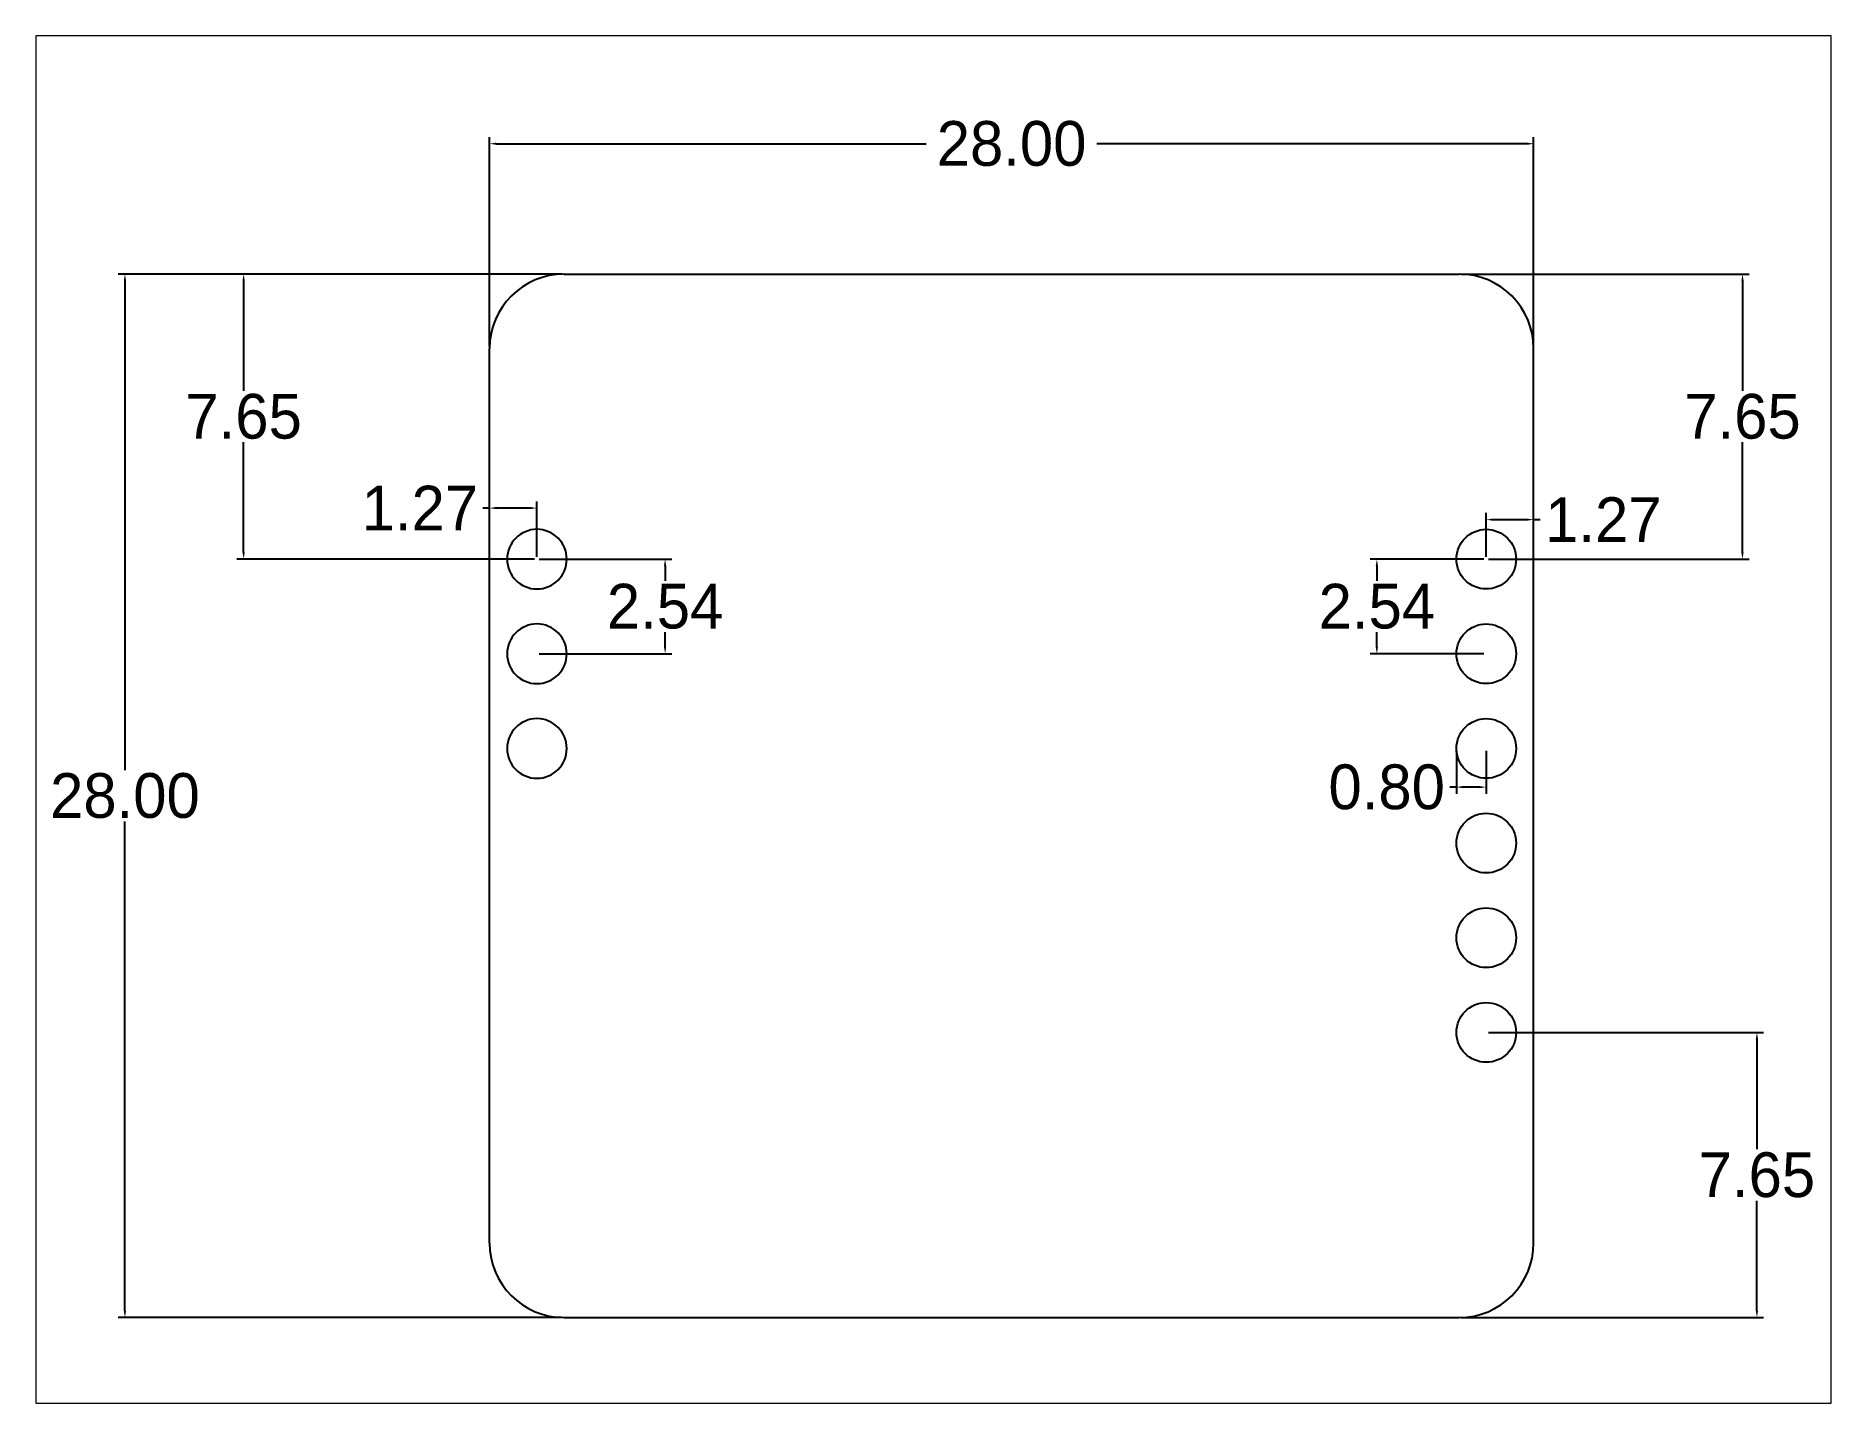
# Paper-space layout 'Layout1' of a CAD drawing. Header units: inches. Extents: x 1.05 to 9.45, y 0.8 to 7.2.
# The model-space entities are those that its viewports show. They can reach past a viewport. Long polylines and large blocks are cut down to what shows.
import ezdxf

# ---------------------------------------------------------------- set-up
doc = ezdxf.new("R2010")
doc.units = ezdxf.units.IN
doc.header["$MEASUREMENT"] = 0
doc.dimstyles.get("Standard").update_dxf_attribs({"dimtxt": 1.2, "dimasz": 0.18, "dimexe": 0.18, "dimexo": 0.0625, "dimgap": 0.09, "dimtad": 0, "dimtih": 1, "dimtoh": 1, "dimzin": 0, "dimdsep": 46, "dimtxsty": 'Standard', "dimcen": 0.09, "dimadec": 0, "dimazin": 0, "dimtm": 1e-09, "dimtfac": 1, "dimtofl": 0, "dimtmove": 0, "dimatfit": 3, "dimfxl": 1, "dimtolj": 1, "dimtzin": 0, "dimarcsym": 0})

# ---------------------------------------------------------------- blocks, each defined once
blk = doc.blocks.new('*U2')
blk.add_circle((5.65, -2), 0.8)
blk = doc.blocks.new('*U3')
at = {"color": 0, "linetype": 'ByBlock', "lineweight": -2, "transparency": 16777216, "rotation": 270}
for p in [(31.543, 27.292), (31.543, 24.752), (31.543, 22.212), (31.543, 19.672), (31.543, 17.132), (31.543, 14.592)]:
    blk.add_blockref('*U2', p, dxfattribs=at)
blk = doc.blocks.new('*U4')
blk.add_circle((5.65, -2), 0.8)
blk = doc.blocks.new('*U5')
at = {"color": 0, "linetype": 'ByBlock', "lineweight": -2, "transparency": 16777216, "rotation": 270}
for p in [(31.543, 27.292), (31.543, 24.752), (31.543, 22.212)]:
    blk.add_blockref('*U4', p, dxfattribs=at)
blk = doc.blocks.new('*D6')
at = {"color": 0, "lineweight": -2, "transparency": 16777216}
for p, q in [((71.724, 21.642), (68.673, 21.642)), ((68.853, 21.462), (68.853, 21.062)), ((68.853, 19.282), (68.853, 19.682)), ((71.724, 19.102), (68.673, 19.102))]:
    blk.add_line(p, q, dxfattribs=at)
at = {"color": 0, "transparency": 16777216}
for points in [[(68.823, 21.462), (68.883, 21.462), (68.853, 21.642)], [(68.823, 19.282), (68.883, 19.282), (68.853, 19.102)]]:
    blk.add_solid(points, dxfattribs=at)
at = {"layer": 'Defpoints', "color": 0, "transparency": 16777216}
for p in [(71.786, 21.642), (68.853, 19.102), (71.786, 19.102)]:
    blk.add_point(p, dxfattribs=at)
at = {"color": 0, "transparency": 16777216, "insert": (68.853, 20.372), "char_height": 1.2, "attachment_point": 5}
blk.add_mtext('\\A1;2.54', dxfattribs=at)
blk = doc.blocks.new('*D7')
at = {"color": 0, "lineweight": -2, "transparency": 16777216}
for p, q in [((46.994, 29.292), (35.095, 29.292)), ((35.275, 29.112), (35.275, 15.982)), ((35.275, 1.472), (35.275, 14.602)), ((46.994, 1.292), (35.095, 1.292))]:
    blk.add_line(p, q, dxfattribs=at)
at = {"color": 0, "transparency": 16777216}
for points in [[(35.245, 29.112), (35.305, 29.112), (35.275, 29.292)], [(35.245, 1.472), (35.305, 1.472), (35.275, 1.292)]]:
    blk.add_solid(points, dxfattribs=at)
at = {"layer": 'Defpoints', "color": 0, "transparency": 16777216}
for p in [(47.056, 29.292), (35.275, 1.292), (47.056, 1.292)]:
    blk.add_point(p, dxfattribs=at)
at = {"color": 0, "transparency": 16777216, "insert": (35.275, 15.292), "char_height": 1.2, "attachment_point": 5}
blk.add_mtext('\\A1;28.00', dxfattribs=at)
blk = doc.blocks.new('*D9')
at = {"color": 0, "lineweight": -2, "transparency": 16777216}
for p, q in [((71.786, 21.704), (71.786, 22.882)), ((71.966, 22.702), (72.876, 22.702)), ((73.056, 21.704), (73.056, 22.882)), ((73.056, 22.702), (73.236, 22.702))]:
    blk.add_line(p, q, dxfattribs=at)
at = {"color": 0, "transparency": 16777216}
for points in [[(71.966, 22.732), (71.966, 22.672), (71.786, 22.702)], [(72.876, 22.732), (72.876, 22.672), (73.056, 22.702)]]:
    blk.add_solid(points, dxfattribs=at)
at = {"layer": 'Defpoints', "color": 0, "transparency": 16777216}
for p in [(73.056, 22.702), (71.786, 21.642), (73.056, 21.642)]:
    blk.add_point(p, dxfattribs=at)
at = {"color": 0, "transparency": 16777216, "insert": (74.926, 22.702), "char_height": 1.2, "attachment_point": 5}
blk.add_mtext('\\A1;1.27', dxfattribs=at)
blk = doc.blocks.new('*D10')
at = {"color": 0, "lineweight": -2, "transparency": 16777216}
for p, q in [((45.056, 21.704), (45.056, 23.192)), ((46.326, 21.704), (46.326, 23.192)), ((45.056, 23.012), (44.876, 23.012)), ((46.146, 23.012), (45.236, 23.012))]:
    blk.add_line(p, q, dxfattribs=at)
at = {"color": 0, "transparency": 16777216}
for points in [[(45.236, 23.042), (45.236, 22.982), (45.056, 23.012)], [(46.146, 23.042), (46.146, 22.982), (46.326, 23.012)]]:
    blk.add_solid(points, dxfattribs=at)
at = {"layer": 'Defpoints', "color": 0, "transparency": 16777216}
for p in [(45.056, 23.012), (45.056, 21.642), (46.326, 21.642)]:
    blk.add_point(p, dxfattribs=at)
at = {"color": 0, "transparency": 16777216, "insert": (43.186, 23.012), "char_height": 1.2, "attachment_point": 5}
blk.add_mtext('\\A1;1.27', dxfattribs=at)
blk = doc.blocks.new('*D11')
at = {"color": 0, "lineweight": -2, "transparency": 16777216}
for p, q in [((46.389, 21.642), (49.943, 21.642)), ((49.763, 21.462), (49.763, 21.062)), ((49.763, 19.282), (49.763, 19.682)), ((46.389, 19.102), (49.943, 19.102))]:
    blk.add_line(p, q, dxfattribs=at)
at = {"color": 0, "transparency": 16777216}
for points in [[(49.733, 21.462), (49.793, 21.462), (49.763, 21.642)], [(49.733, 19.282), (49.793, 19.282), (49.763, 19.102)]]:
    blk.add_solid(points, dxfattribs=at)
at = {"layer": 'Defpoints', "color": 0, "transparency": 16777216}
for p in [(46.326, 21.642), (46.326, 19.102), (49.763, 19.102)]:
    blk.add_point(p, dxfattribs=at)
at = {"color": 0, "transparency": 16777216, "insert": (49.763, 20.372), "char_height": 1.2, "attachment_point": 5}
blk.add_mtext('\\A1;2.54', dxfattribs=at)
blk = doc.blocks.new('*D12')
at = {"color": 0, "lineweight": -2, "transparency": 16777216}
for p, q in [((71.849, 8.942), (79.226, 8.942)), ((79.046, 8.762), (79.046, 5.807)), ((79.046, 1.472), (79.046, 4.427)), ((71.119, 1.292), (79.226, 1.292))]:
    blk.add_line(p, q, dxfattribs=at)
at = {"color": 0, "transparency": 16777216}
for points in [[(79.016, 8.762), (79.076, 8.762), (79.046, 8.942)], [(79.016, 1.472), (79.076, 1.472), (79.046, 1.292)]]:
    blk.add_solid(points, dxfattribs=at)
at = {"layer": 'Defpoints', "color": 0, "transparency": 16777216}
for p in [(71.786, 8.942), (71.056, 1.292), (79.046, 1.292)]:
    blk.add_point(p, dxfattribs=at)
at = {"color": 0, "transparency": 16777216, "insert": (79.046, 5.117), "char_height": 1.2, "attachment_point": 5}
blk.add_mtext('\\A1;7.65', dxfattribs=at)
blk = doc.blocks.new('*D13')
at = {"color": 0, "lineweight": -2, "transparency": 16777216}
for p, q in [((71.119, 29.292), (78.839, 29.292)), ((78.659, 29.112), (78.659, 26.157)), ((78.659, 21.822), (78.659, 24.777)), ((71.849, 21.642), (78.839, 21.642))]:
    blk.add_line(p, q, dxfattribs=at)
at = {"color": 0, "transparency": 16777216}
for points in [[(78.629, 29.112), (78.689, 29.112), (78.659, 29.292)], [(78.629, 21.822), (78.689, 21.822), (78.659, 21.642)]]:
    blk.add_solid(points, dxfattribs=at)
at = {"layer": 'Defpoints', "color": 0, "transparency": 16777216}
for p in [(71.056, 29.292), (78.659, 29.292), (71.786, 21.642)]:
    blk.add_point(p, dxfattribs=at)
at = {"color": 0, "transparency": 16777216, "insert": (78.659, 25.467), "char_height": 1.2, "attachment_point": 5}
blk.add_mtext('\\A1;7.65', dxfattribs=at)
blk = doc.blocks.new('*D14')
at = {"color": 0, "lineweight": -2, "transparency": 16777216}
for p, q in [((46.994, 29.292), (38.278, 29.292)), ((38.458, 29.112), (38.458, 26.157)), ((38.458, 21.822), (38.458, 24.777)), ((46.264, 21.642), (38.278, 21.642))]:
    blk.add_line(p, q, dxfattribs=at)
at = {"color": 0, "transparency": 16777216}
for points in [[(38.428, 29.112), (38.488, 29.112), (38.458, 29.292)], [(38.428, 21.822), (38.488, 21.822), (38.458, 21.642)]]:
    blk.add_solid(points, dxfattribs=at)
at = {"layer": 'Defpoints', "color": 0, "transparency": 16777216}
for p in [(38.458, 29.292), (47.056, 29.292), (46.326, 21.642)]:
    blk.add_point(p, dxfattribs=at)
at = {"color": 0, "transparency": 16777216, "insert": (38.458, 25.467), "char_height": 1.2, "attachment_point": 5}
blk.add_mtext('\\A1;7.65', dxfattribs=at)
blk = doc.blocks.new('*D15')
at = {"color": 0, "lineweight": -2, "transparency": 16777216}
for p, q in [((70.986, 16.499), (70.986, 15.345)), ((71.786, 16.499), (71.786, 15.345)), ((70.986, 15.525), (70.806, 15.525)), ((71.606, 15.525), (71.166, 15.525))]:
    blk.add_line(p, q, dxfattribs=at)
at = {"color": 0, "transparency": 16777216}
for points in [[(71.166, 15.555), (71.166, 15.495), (70.986, 15.525)], [(71.606, 15.555), (71.606, 15.495), (71.786, 15.525)]]:
    blk.add_solid(points, dxfattribs=at)
at = {"layer": 'Defpoints', "color": 0, "transparency": 16777216}
for p in [(70.986, 16.562), (71.786, 16.562), (70.986, 15.525)]:
    blk.add_point(p, dxfattribs=at)
at = {"color": 0, "transparency": 16777216, "insert": (69.116, 15.525), "char_height": 1.2, "attachment_point": 5}
blk.add_mtext('\\A1;0.80', dxfattribs=at)
blk = doc.blocks.new('*D16')
at = {"color": 0, "lineweight": -2, "transparency": 16777216}
for p, q in [((45.056, 27.354), (45.056, 32.968)), ((45.236, 32.788), (56.766, 32.788)), ((72.876, 32.788), (61.346, 32.788)), ((73.056, 27.354), (73.056, 32.968))]:
    blk.add_line(p, q, dxfattribs=at)
at = {"color": 0, "transparency": 16777216}
for points in [[(45.236, 32.818), (45.236, 32.758), (45.056, 32.788)], [(72.876, 32.818), (72.876, 32.758), (73.056, 32.788)]]:
    blk.add_solid(points, dxfattribs=at)
at = {"layer": 'Defpoints', "color": 0, "transparency": 16777216}
for p in [(73.056, 32.788), (45.056, 27.292), (73.056, 27.292)]:
    blk.add_point(p, dxfattribs=at)
at = {"color": 0, "transparency": 16777216, "insert": (59.056, 32.788), "char_height": 1.2, "attachment_point": 5}
blk.add_mtext('\\A1;28.00', dxfattribs=at)

msp = doc.modelspace()

# ---------------------------------------------------------------- linework, layer by layer
for p, q in [((47.056, 29.292), (71.056, 29.292)), ((45.056, 3.292), (45.056, 27.292)), ((73.056, 3.292), (73.056, 27.292)), ((47.056, 1.292), (71.056, 1.292))]:
    msp.add_line(p, q)
for centre, start, end in [((47.056, 27.292), 90, 180), ((71.056, 27.292), 360, 90), ((47.056, 3.292), 180, 270), ((71.056, 3.292), 270, 360)]:
    msp.add_arc(centre, 2, start, end)

# ---------------------------------------------------------------- block references
at = {"xscale": -1}
msp.add_blockref('*U5', (75.869, 0), dxfattribs=at)
msp.add_blockref('*U3', (42.244, 0))

# ---------------------------------------------------------------- dimensions: what is measured, and where the dimension line sits
dim = msp.add_linear_dim(base=(73.056, 32.788), p1=(45.056, 27.292), p2=(73.056, 27.292), dimstyle='Standard')
dim.commit()
dim.dimension.update_dxf_attribs({"geometry": '*D16', "text_midpoint": (59.056, 32.788), "dimtype": 160})
for base, p1, p2, picture, middle in [((35.275, 1.292), (47.056, 29.292), (47.056, 1.292), '*D7', (35.275, 15.292)), ((38.458, 29.292), (46.326, 21.642), (47.056, 29.292), '*D14', (38.458, 25.467)), ((78.659, 29.292), (71.786, 21.642), (71.056, 29.292), '*D13', (78.659, 25.467)), ((49.763, 19.102), (46.326, 21.642), (46.326, 19.102), '*D11', (49.763, 20.372)), ((68.853, 19.102), (71.786, 21.642), (71.786, 19.102), '*D6', (68.853, 20.372)), ((79.046, 1.292), (71.786, 8.942), (71.056, 1.292), '*D12', (79.046, 5.117))]:
    dim = msp.add_linear_dim(base=base, p1=p1, p2=p2, angle=90, dimstyle='Standard')
    dim.commit()
    dim.dimension.update_dxf_attribs({"geometry": picture, "text_midpoint": middle, "dimtype": 160})
for base, p1, p2, picture, middle in [((45.056, 23.012), (46.326, 21.642), (45.056, 21.642), '*D10', (43.186, 23.012)), ((73.056, 22.702), (71.786, 21.642), (73.056, 21.642), '*D9', (74.926, 22.702)), ((70.986, 15.525), (71.786, 16.562), (70.986, 16.562), '*D15', (69.116, 15.525))]:
    dim = msp.add_linear_dim(base=base, p1=p1, p2=p2, dimstyle='Standard')
    dim.commit()
    dim.dimension.update_dxf_attribs({"geometry": picture, "text_midpoint": middle})

psp = doc.layouts.get("Layout1")

# ---------------------------------------------------------------- viewports
at = {"layer": '0'}
psp.add_viewport(center=(5.25, 4), size=(8.4, 6.4), view_center_point=(56.9613, 17.3394), view_height=36.684358, dxfattribs=at)

doc.saveas('drawing.dxf')
